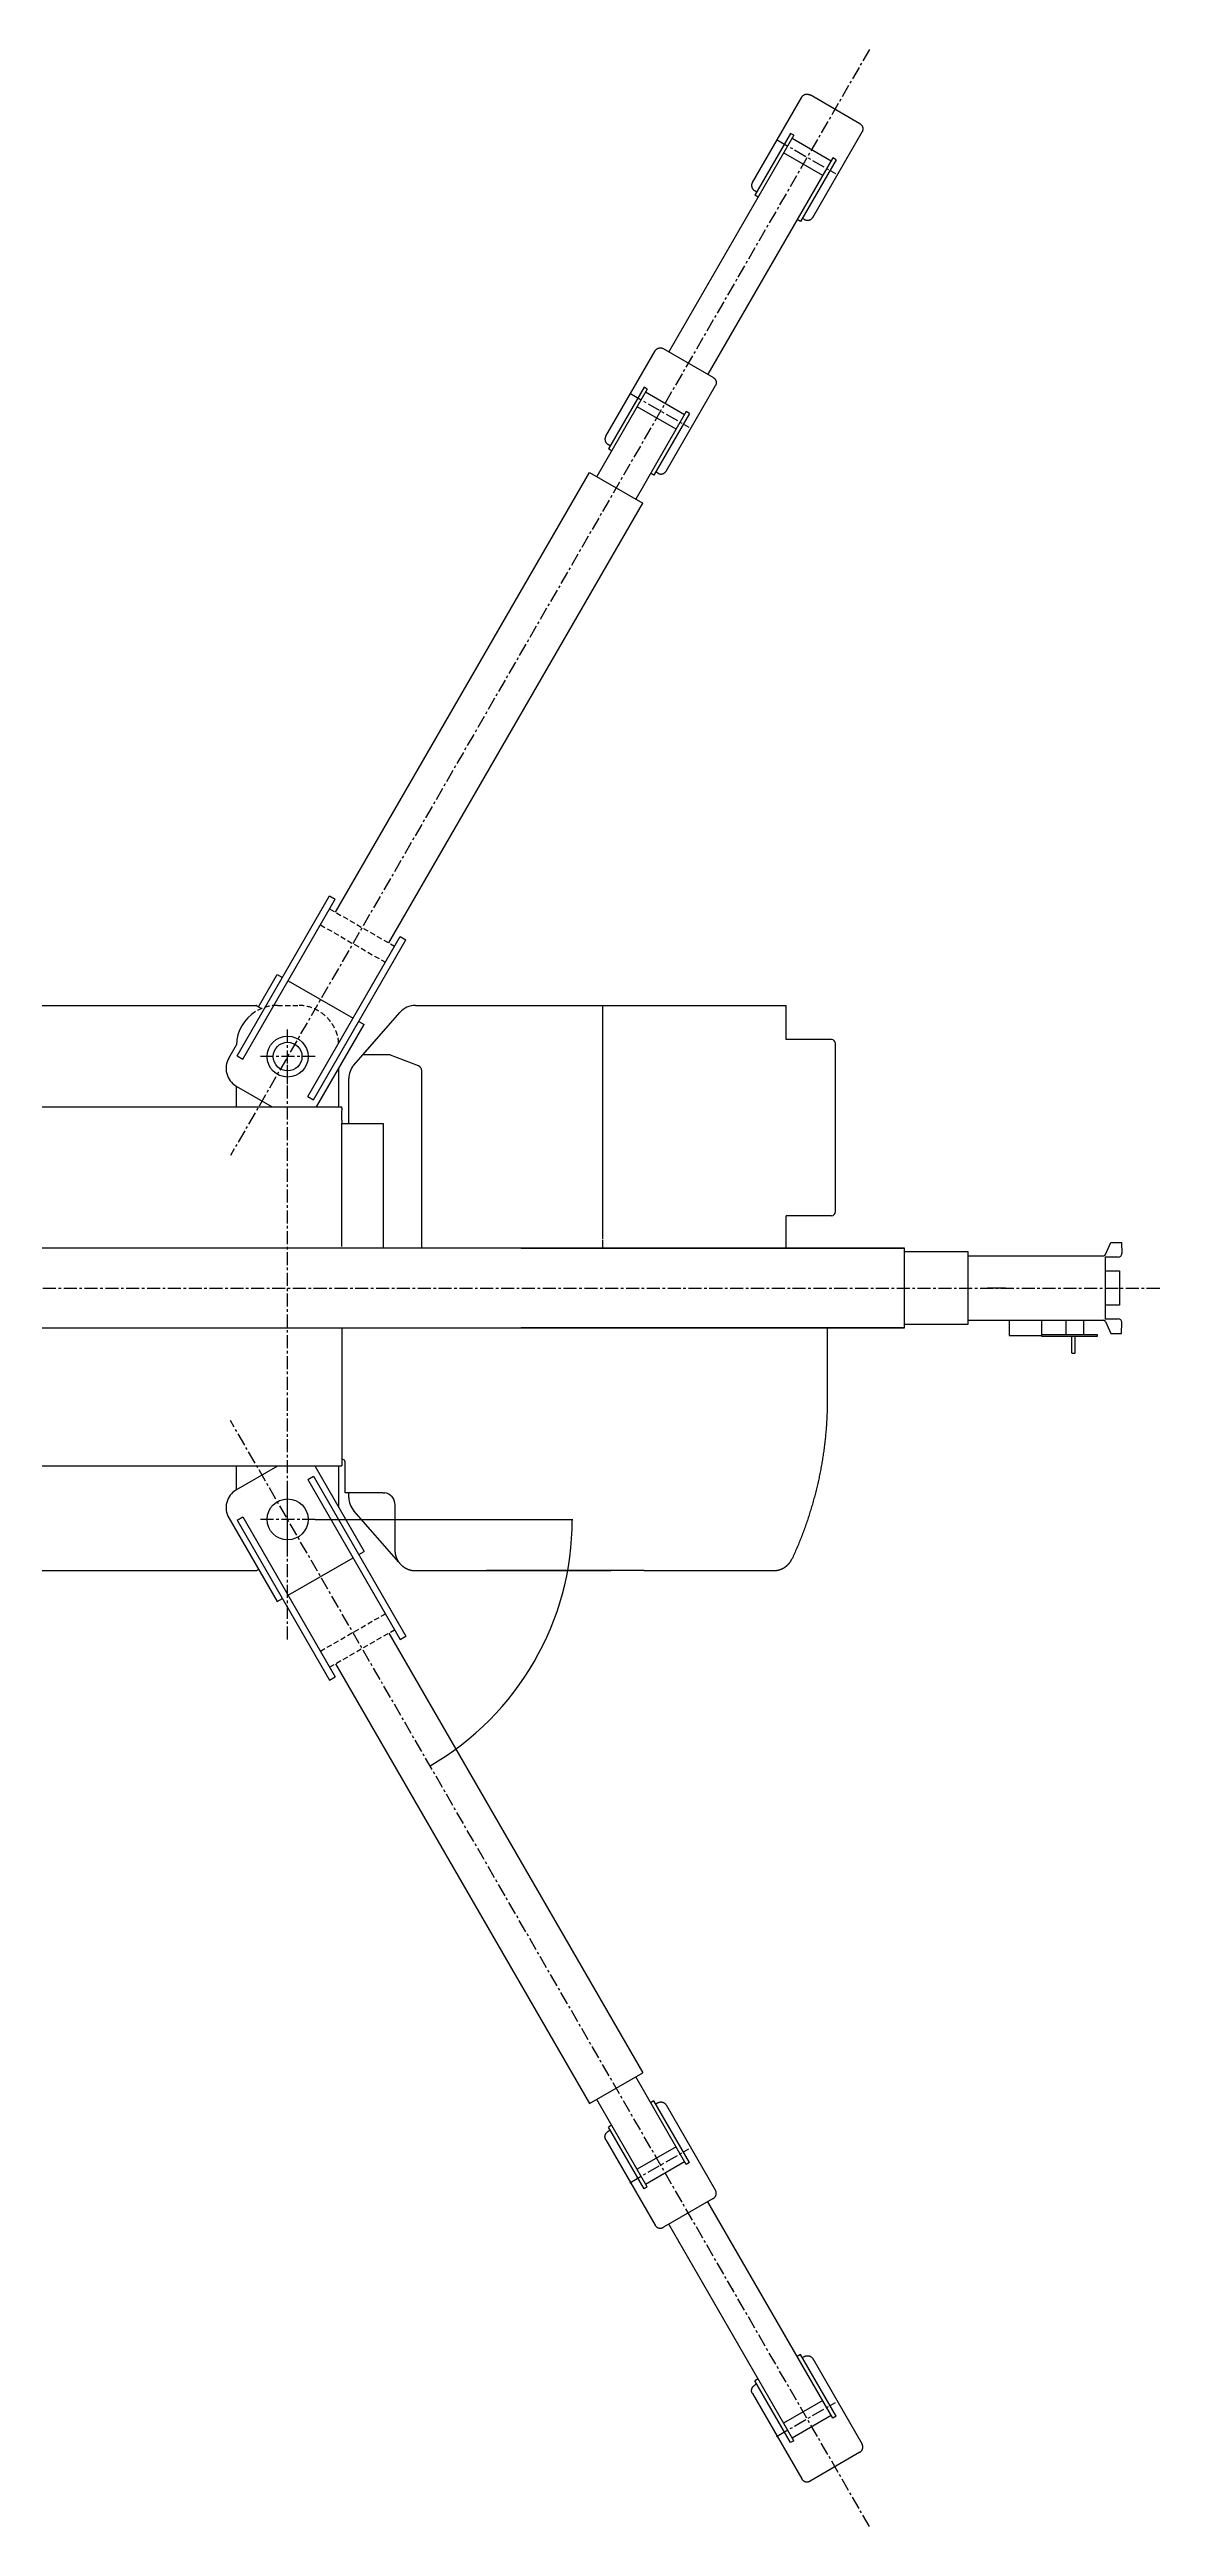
# Model space of a CAD drawing. Header units: millimetres. Extents: x 13669 to 217197, y -88248 to 24578.
# Drawn here: x 102955 to 105667, y -27390 to -21344 of the extents above; entities that cross this region are included whole.
import ezdxf

# ---------------------------------------------------------------- set-up
doc = ezdxf.new("R2010")
doc.units = ezdxf.units.MM
doc.linetypes.add('CENTER', pattern=[50.8, 31.75, -6.35, 6.35, -6.35])
doc.linetypes.add('DASHED', pattern=[19.05, 12.7, -6.35])
doc.layers.add('1', color=7, linetype='Continuous')
doc.styles.get("Standard").update_dxf_attribs({"font": 'arial.ttf'})
doc.dimstyles.new('DIMSTYLE24', dxfattribs={"dimtxt": 3.2, "dimasz": 1, "dimexe": 2.54, "dimexo": 0, "dimgap": 1.6, "dimtad": 1, "dimdec": 4, "dimzin": 0, "dimdsep": 46, "dimtxsty": 'Standard', "dimblk1": 'OPEN', "dimblk2": 'OPEN', "dimsah": 1, "dimcen": 0.09, "dimadec": 0, "dimazin": 0, "dimtfac": 1, "dimtdec": 4, "dimtmove": 0, "dimatfit": 3, "dimldrblk": 'OPEN', "dimfxl": 1, "dimtvp": 1, "dimtolj": 1, "dimtzin": 0, "dimarcsym": 0})

# ---------------------------------------------------------------- blocks, each defined once
blk = doc.blocks.new('_OPEN')
at = {"color": 0, "linetype": 'ByBlock'}
for q in [(-3.128, 0.562), (-3.128, -0.562), (-3, 0)]:
    blk.add_line((0, 0), q, dxfattribs=at)
blk = doc.blocks.new('*D274')
at = {"layer": '1', "color": 0, "linetype": 'Continuous', "lineweight": -2, "transparency": 16777216}
blk.add_line((103602.9, -24931.8), (104231.1, -24931.8), dxfattribs=at)
blk.add_arc((103535.3, -24931.8), 694.5, 300.04125, 359.95875, dxfattribs=at)
at = {"layer": 'Defpoints', "color": 0, "linetype": 'Continuous', "transparency": 16777216}
for p in [(103395.9, -24690.3), (103467.8, -24931.8), (103602.9, -24931.8), (104067.4, -25378.2), (104954.6, -27390.1)]:
    blk.add_point(p, dxfattribs=at)
at = {"layer": '1', "color": 0, "linetype": 'Continuous', "lineweight": -2, "transparency": 16777216, "xscale": 0.5, "yscale": 0.5, "zscale": 0.5}
for p, rotation in [((104229.8, -24931.8), 89.9793752734083), ((103882.6, -25533.3), 210.0206245495267)]:
    blk.add_blockref('_OPEN', p, dxfattribs=dict(at, rotation=rotation))
at = {"layer": '1', "color": 0, "linetype": 'Continuous', "transparency": 16777216, "insert": (104135.4, -25278.2), "char_height": 1.6, "attachment_point": 5, "rotation": 60}
blk.add_mtext('\\A1;60°', dxfattribs=at)
blk = doc.blocks.new('*D284')
at = {"layer": '1', "color": 0, "linetype": 'Continuous', "lineweight": -2, "transparency": 16777216}
blk.add_line((100449.3, -24366.8), (99920.2, -24366.8), dxfattribs=at)
blk.add_arc((101158.5, -24366.8), 1237, 180.02316, 230.04628, dxfattribs=at)
at = {"layer": 'Defpoints', "color": 0, "linetype": 'Continuous', "transparency": 16777216}
for p in [(100449.3, -24366.8), (105666.9, -24366.8), (99973.6, -24722.1), (100772.1, -24828.4), (98922.2, -27038.5)]:
    blk.add_point(p, dxfattribs=at)
at = {"layer": '1', "color": 0, "linetype": 'Continuous', "lineweight": -2, "transparency": 16777216, "xscale": 0.5, "yscale": 0.5, "zscale": 0.5}
for p, rotation in [((99921.4, -24366.8), 90.0115791850979), ((100364.5, -25315.4), 320.0578570738581)]:
    blk.add_blockref('_OPEN', p, dxfattribs=dict(at, rotation=rotation))
at = {"layer": '1', "color": 0, "linetype": 'Continuous', "transparency": 16777216, "insert": (100088.6, -24984.6), "char_height": 1.6, "attachment_point": 5, "rotation": 300.00577}
blk.add_mtext('\\A1;50°', dxfattribs=at)
blk = doc.blocks.new('*D285')
at = {"layer": '1', "color": 0, "linetype": 'Continuous', "lineweight": -2, "transparency": 16777216}
blk.add_line((100449.3, -24366.8), (99920, -24366.8), dxfattribs=at)
blk.add_arc((101158.5, -24366.8), 1237.2, 129.95377, 179.97684, dxfattribs=at)
at = {"layer": 'Defpoints', "color": 0, "linetype": 'Continuous', "transparency": 16777216}
for p in [(98922.2, -21695.1), (100125.4, -23686.1), (100772.1, -23905.2), (100449.3, -24366.8), (105666.9, -24366.8)]:
    blk.add_point(p, dxfattribs=at)
at = {"layer": '1', "color": 0, "linetype": 'Continuous', "lineweight": -2, "transparency": 16777216, "xscale": 0.5, "yscale": 0.5, "zscale": 0.5}
for p, rotation in [((100364.4, -23418.1), 39.94219322364528), ((99921.3, -24366.8), 269.9884219844894)]:
    blk.add_blockref('_OPEN', p, dxfattribs=dict(at, rotation=rotation))
at = {"layer": '1', "color": 0, "linetype": 'Continuous', "transparency": 16777216, "insert": (99975.6, -23999), "char_height": 1.6, "attachment_point": 5, "rotation": 72.72645}
blk.add_mtext('\\A1;50°', dxfattribs=at)

msp = doc.modelspace()

# ---------------------------------------------------------------- linework, layer by layer
at = {"linetype": 'ByBlock'}
for p, q in [((104679.9197133, -21691.3418167), (104674.7236767, -21688.3418944)), ((104795.9673402, -21758.3417017), (104790.7709586, -21755.3415802)), ((104412.6166433, -22172.3241247), (104404.8223307, -22167.8241241)), ((104515.6736641, -22231.8241328), (104507.8793515, -22227.3241322)), ((104515.6736641, -26501.7778016), (104507.8793515, -26506.2778022)), ((104412.6166433, -26561.2778097), (104404.8223307, -26565.7778103)), ((104795.9673402, -26975.2602327), (104790.7709586, -26978.2603542)), ((104679.9197133, -27042.2601177), (104674.7236767, -27045.26004))]:
    msp.add_line(p, q, dxfattribs=at)
at = {"color": 3, "linetype": 'Continuous'}
for p, q in [((102200.2173353, -23924.3009123), (103667.3093917, -23924.3009123)), ((103667.3093917, -23928.1704165), (103667.3093917, -23924.3009123)), ((103667.3093917, -23928.1704165), (103667.3093917, -23933.1953272)), ((103667.3093917, -23952.2917043), (103667.3093917, -23934.3009041)), ((103667.3093917, -23957.2622257), (103667.3093917, -23952.2917043)), ((103667.3453929, -24464.3009804), (103667.3453929, -24801.3010347)), ((104851.8531612, -24464.3009804), (104851.8531612, -24636.8010442)), ((103670.3454143, -24785.817236), (103667.3453929, -24785.817236)), ((103675.345291, -24839.3727616), (103675.345291, -24789.404989)), ((102200.2533962, -24801.3010347), (103085.253506, -24801.3010347)), ((103085.253506, -24801.3010347), (103392.3452604, -24801.3010347)), ((103392.3452604, -24801.3010347), (103410.3453888, -24801.3010347)), ((103410.3453888, -24801.3010347), (103667.3453929, -24801.3010347)), ((103675.345291, -24866.8010347), (103675.345291, -24839.3727616)), ((103767.0913952, -24866.8010347), (103675.345291, -24866.8010347)), ((103806.4128231, -25035.7352239), (103697.2166223, -24910.9395318)), ((103767.0913952, -24866.7506091), (103767.0913952, -24866.5762953)), ((103767.0913952, -24866.8010347), (103767.0913952, -24866.7506091)), ((103797.4406539, -24961.8010761), (103797.4406539, -24896.3347229)), ((103797.0913707, -24966.801072), (103797.0913707, -25006.8010989)), ((103797.0913707, -24966.801072), (103797.2661315, -24966.801072)), ((103847.0960981, -25056.8010579), (104020.3453662, -25056.8010579)), ((104405.3454086, -25056.8010579), (104020.3453662, -25056.8010579)), ((104405.3454086, -25056.8010579), (104553.3535367, -25056.8010579)), ((104553.3535367, -25056.8010579), (104720.323097, -25056.8010579))]:
    msp.add_line(p, q, dxfattribs=at)
at = {"linetype": 'Continuous'}
msp.add_line((103684.8453877, -24878.0142804), (103684.8453877, -24866.8010347), dxfattribs=at)
at = {"color": 7, "linetype": 'Continuous'}
for points in [[(100675.1380752, -24464.3006054), (105040.3390754, -24464.3006054), (105040.3390754, -24269.301329), (100675.1380752, -24269.301329)], [(105040.3390754, -24454.9505401), (105195.5440728, -24454.9505401), (105195.5440728, -24278.6513943), (105040.3390754, -24278.6513943)]]:
    msp.add_lwpolyline(points, dxfattribs=at)
at = {"color": 3, "linetype": 'Continuous'}
for centre, radius, start, end in [((103670.3453857, -24790.8172292), 5.0000007, 0, 90), ((103734.8453944, -24878.0142804), 50.0000067, 180, 221.1859251657)]:
    msp.add_arc(centre, radius, start, end, dxfattribs=at)
for centre, major_axis, ratio, start_param, end_param in [((103772.0914379, -24866.5762842), (-5.0000007, 0), 0.0449554734, 5.9600334698, 6.2831853072), ((103767.4223586, -24896.3818104), (-18.4333665, -23.7303109), 0.9983836997, 2.2320049943, 3.6466253009), ((103797.2660452, -24961.8010744), (0, -5.0000007), 0.0349207695, 0, 1.5707963268)]:
    msp.add_ellipse(centre, major_axis=major_axis, ratio=ratio, start_param=start_param, end_param=end_param, dxfattribs=at)
for points, start_tangent, end_tangent in [([(103667.3093917, -23957.2622257), (103667.3093917, -23957.8105511), (103667.3093917, -23958.353126), (103667.3093917, -23958.8841999), (103667.3093917, -23959.3980221), (103667.3093917, -23959.8890044), (103667.3093917, -23960.3547175), (103667.3093917, -23960.7955998), (103667.3093917, -23961.2121941), (103667.3093917, -23961.6050433), (103667.3093917, -23961.9745829), (103667.3093917, -23962.3207419), (103667.3093917, -23962.6432997), (103667.3093917, -23962.9420357), (103667.3093917, -23963.21669), (103667.3093917, -23963.4660149), (103667.3093917, -23963.6877261), (103667.3093917, -23963.8794899), (103667.3093917, -23964.0389727), (103667.3093917, -23964.1649492), (103667.3093917, -23964.2623952), (103667.3093917, -23964.3384415), (103667.3093917, -23964.4002214), (103667.3093917, -23964.4548681)], (0, -0.3692307692), (-0.0000000002, -0.3692307692)), ([(103667.3093917, -23979.6248185), (103667.3093917, -23978.6547937), (103667.3093917, -23977.6950761), (103667.3093917, -23976.7559725), (103667.3093917, -23975.8477903), (103667.3093917, -23974.9788278), (103667.3093917, -23974.1486865), (103667.3093917, -23973.3546142), (103667.3093917, -23972.5938587), (103667.3093917, -23971.8641689), (103667.3093917, -23971.1656507), (103667.3093917, -23970.499102), (103667.3093917, -23969.8653209), (103667.3093917, -23969.2650907), (103667.3093917, -23968.6985486), (103667.3093917, -23968.1649555), (103667.3093917, -23967.6635103), (103667.3093917, -23967.1934116), (103667.3093917, -23966.7541678), (103667.3093917, -23966.3474392), (103667.3093917, -23965.9757989), (103667.3093917, -23965.6418235), (103667.3093917, -23965.3479506), (103667.3093917, -23965.0915402), (103667.3093917, -23964.8635354), (103667.3093917, -23964.6544675), (103667.3093917, -23964.4548681)], (0, 0.3692307692), (-0.0000000001, 0.3692307692)), ([(103667.3093917, -24018.8944499), (103667.3093917, -24017.4282634), (103667.3093917, -24015.9666202), (103667.3093917, -24014.5140637), (103667.3093917, -24013.0751218), (103667.3093917, -24011.6529116), (103667.3093917, -24010.2480314), (103667.3093917, -24008.8608188), (103667.3093917, -24007.4916492), (103667.3093917, -24006.1415928), (103667.3093917, -24004.8123304), (103667.3093917, -24003.5055632), (103667.3093917, -24002.2229102), (103667.3093917, -24000.9654377), (103667.3093917, -23999.7339844), (103667.3093917, -23998.5293887), (103667.3093917, -23997.352526), (103667.3093917, -23996.2043786), (103667.3093917, -23995.0859478), (103667.3093917, -23993.9982382), (103667.3093917, -23992.9423799), (103667.3093917, -23991.9196759), (103667.3093917, -23990.9314415), (103667.3093917, -23989.9789466), (103667.3093917, -23989.0629217), (103667.3093917, -23988.1837441), (103667.3093917, -23987.3417852), (103667.3093917, -23986.5375012), (103667.3093917, -23985.7717528), (103667.3093917, -23985.0455213), (103667.3093917, -23984.359786), (103667.3093917, -23983.7151679), (103667.3093917, -23983.1115107), (103667.3093917, -23982.5485564), (103667.3093917, -23982.026135), (103667.3093917, -23981.5461969), (103667.3093917, -23981.1128636), (103667.3093917, -23980.7303556), (103667.3093917, -23980.4015675), (103667.3093917, -23980.1176781), (103667.3093917, -23979.8637564), (103667.3093917, -23979.6248185)], (0, 0.3692307692), (0, 0.3692307692)), ([(103667.3093917, -24265.3009564), (103667.3093917, -24257.5359771), (103667.3093917, -24249.7741667), (103667.3093917, -24242.0158228), (103667.3093917, -24234.2606456), (103667.3093917, -24226.5083354), (103667.3093917, -24218.7585986), (103667.3093917, -24211.0114035), (103667.3093917, -24203.2670705), (103667.3093917, -24195.5259446), (103667.3093917, -24187.788371), (103667.3093917, -24180.0546842), (103667.3093917, -24172.3251115), (103667.3093917, -24164.5998172), (103667.3093917, -24156.8789648), (103667.3093917, -24149.162718), (103667.3093917, -24141.4512573), (103667.3093917, -24133.744828), (103667.3093917, -24126.0436904), (103667.3093917, -24118.3481053), (103667.3093917, -24110.6583152), (103667.3093917, -24102.9744183), (103667.3093917, -24095.2964415), (103667.3093917, -24087.624411), (103667.3093917, -24079.9583728), (103667.3093917, -24072.2987859), (103667.3093917, -24064.6465042), (103667.3093917, -24057.0023977), (103667.3093917, -24049.367327), (103667.3093917, -24041.7411441), (103667.3093917, -24034.1217871), (103667.3093917, -24026.5069809), (103667.3093917, -24018.8944499)], (0, 0.3692307692), (0, 0.3692307692)), ([(104851.8531661, -24636.8010036), (104851.7492897, -24650.7102702), (104851.4377724, -24664.616435), (104850.9187815, -24678.5164047), (104850.1924846, -24692.4070863), (104849.2590493, -24706.2853866), (104848.118643, -24720.1482126), (104846.7714332, -24733.992471), (104845.2176115, -24747.8150665), (104843.4575738, -24761.6129186), (104841.49182, -24775.3829698), (104839.3208506, -24789.122163), (104836.9451662, -24802.8274414), (104834.3652674, -24816.4957479), (104831.5816548, -24830.1240258), (104828.5948362, -24843.7092173), (104825.4054786, -24857.2482888), (104822.0144035, -24870.7382514), (104818.4224387, -24884.1761203), (104814.630412, -24897.5589104), (104810.6391512, -24910.8836368), (104806.449484, -24924.1473144), (104802.0622392, -24937.3469581), (104797.4783494, -24950.4796052), (104792.6989392, -24963.5423655), (104787.7251537, -24976.5323609), (104782.5581385, -24989.4467132), (104777.1990387, -25002.2825443), (104771.6489998, -25015.036976), (104765.909167, -25027.7071302)], (-0.0000014817, -0.3692307692), (-0.154869529, -0.3351817267)), ([(103767.3503178, -24866.504889), (103767.4792254, -24866.4923289), (103767.6119709, -24866.480181), (103767.7523923, -24866.4688571), (103767.9043273, -24866.4587694), (103768.0716141, -24866.45033), (103768.2578504, -24866.4439435), (103768.4633669, -24866.4399154), (103768.6861335, -24866.4384795), (103768.9240681, -24866.4398678), (103769.1750884, -24866.4443125), (103769.437115, -24866.4520461), (103769.7084146, -24866.4633476), (103769.9879312, -24866.4785871), (103770.2746876, -24866.4981455), (103770.5677062, -24866.5224034), (103770.8660097, -24866.5517416), (103771.1686078, -24866.5863167), (103771.4744434, -24866.6251085), (103771.7824373, -24866.6667116), (103772.0915103, -24866.7097203)], (0.3673854261, 0.0368688167), (0.3656042572, -0.0516225536)), ([(103797.0913707, -25006.8213644), (103797.1456661, -25008.3912509), (103797.2175212, -25009.9596067), (103797.3244957, -25011.5249013), (103797.4837444, -25013.0856028), (103797.7020854, -25014.6401473), (103797.975394, -25016.1869369), (103798.2990195, -25017.7243718), (103798.6690541, -25019.2508794), (103799.0849775, -25020.7650089), (103799.5472347, -25022.2653442), (103800.0562582, -25023.75047), (103800.611933, -25025.218993), (103801.2133946, -25026.6695505), (103801.8597244, -25028.1007821), (103802.5500614, -25029.5113042), (103803.283982, -25030.8995589), (103804.0612628, -25032.2639082), (103804.8816793, -25033.6027149), (103805.7446742, -25034.9145286), (103806.6489802, -25036.1982972), (103807.5932384, -25037.4530196), (103808.5761071, -25038.6776904), (103809.5964601, -25039.871245), (103810.6533216, -25041.0325779), (103811.7457182, -25042.1605829), (103812.8727014, -25043.2540911), (103814.0334065, -25044.3117194), (103815.2269867, -25045.3320387), (103816.4525821, -25046.3136359), (103817.7089903, -25047.2555137), (103818.9946425, -25048.157119), (103820.3079522, -25049.0179202), (103821.6473684, -25049.8373758), (103823.0115331, -25050.6148873), (103824.3991533, -25051.3498375), (103825.8089363, -25052.041605), (103827.2395987, -25052.6892764), (103828.6898726, -25053.2914607), (103830.1584914, -25053.8467226), (103831.6441617, -25054.3538128), (103833.145347, -25054.8131722), (103834.6603809, -25055.2261423), (103836.1875958, -25055.5940685), (103837.7253794, -25055.9166429), (103839.2722557, -25056.1894518), (103840.8267698, -25056.4074552), (103842.3874632, -25056.5663229), (103843.9528247, -25056.6734638), (103845.521299, -25056.7459296), (103847.0913297, -25056.8010579)], (0.0106932037, -0.3690758951), (0.3690694411, -0.0109136875)), ([(104720.4895132, -25056.8010579), (104720.788835, -25056.8001866), (104721.6388713, -25056.7878422), (104722.567389, -25056.7578767), (104723.4954898, -25056.7106403), (104724.4219799, -25056.6462206), (104725.3468498, -25056.5646514), (104726.2701321, -25056.4658566), (104727.1914929, -25056.3497037), (104728.1105973, -25056.2161845), (104729.0271145, -25056.0654293), (104729.9407137, -25055.8975757), (104730.8510642, -25055.7127612), (104731.7578355, -25055.5111234), (104732.6606973, -25055.2927996), (104733.5593402, -25055.0579093), (104734.4534808, -25054.8065508), (104735.3428372, -25054.5388207), (104736.2271278, -25054.2548157), (104737.1060706, -25053.9546323), (104737.9793834, -25053.6383668), (104738.8467601, -25053.3060891), (104739.7078586, -25052.9578294), (104740.5623336, -25052.5936148), (104741.4098403, -25052.2134724), (104742.2500333, -25051.8174292), (104743.0825683, -25051.4055134), (104743.9071386, -25050.9778328), (104744.7235026, -25050.5346308), (104745.5314251, -25050.0761641), (104746.3306707, -25049.6026894), (104747.121004, -25049.1144634), (104747.9021897, -25048.6117427), (104748.6739939, -25048.0947606), (104749.4361848, -25047.563707), (104750.188531, -25047.0187665), (104750.9308013, -25046.4601237), (104751.6627641, -25045.8879634), (104752.384188, -25045.3024702), (104753.0948008, -25044.7038095), (104753.7942373, -25044.0921027), (104754.4821199, -25043.4674656), (104755.1580707, -25042.8300134), (104755.8217119, -25042.1798619), (104756.472666, -25041.5171265), (104757.1106767, -25040.8420018), (104757.7357998, -25040.1548843), (104758.3481404, -25039.4562029), (104758.9478038, -25038.7463864), (104759.5348953, -25038.0258634), (104760.1095198, -25037.2950628), (104760.6715177, -25036.55428), (104761.2199567, -25035.8034216), (104761.7537644, -25035.0423238), (104762.2718686, -25034.2708225), (104762.7731967, -25033.488754), (104763.2566764, -25032.6959544), (104763.7220297, -25031.8926318), (104764.1717674, -25031.0803011), (104764.6090129, -25030.2607639), (104765.036889, -25029.4358219), (104765.4585189, -25028.6072767), (104765.8770258, -25027.7769299)], (0.3692307669, -0.0000415132), (0.1655443616, 0.3300400359))]:
    msp.add_spline(points, degree=3, dxfattribs=dict(at, start_tangent=start_tangent, end_tangent=end_tangent))
at = {"layer": '1', "color": 7, "linetype": 'CENTER'}
for p, q in [((104954.6189753, -21343.5484993), (103395.9058269, -24043.318886)), ((104728.1125968, -21563.2814394), (104871.5280216, -21646.0822319)), ((104370.5153802, -22182.6579884), (104513.930744, -22265.458903)), ((103535.3451006, -23869.338518), (103535.3451006, -23734.258887)), ((103602.8851641, -23801.7989504), (103467.8055331, -23801.7989504)), ((103535.3451006, -25225.0879839), (103535.3451006, -23801.7989504)), ((100449.251391, -24366.8009672), (105666.8721351, -24366.8009672)), ((100449.2629135, -24366.8009672), (105666.8635903, -24366.8009672)), ((104954.6189753, -27390.0534351), (103395.9058269, -24690.2830484)), ((103535.3451006, -24999.3390139), (103535.3451006, -24864.258887)), ((103602.8851641, -24931.7989504), (103467.8055331, -24931.7989504)), ((104370.5153802, -26550.943946), (104513.930744, -26468.1430314)), ((104728.1125968, -27170.320495), (104871.5280216, -27087.5197025))]:
    msp.add_line(p, q, dxfattribs=at)
at = {"layer": '1', "color": 7, "linetype": 'Continuous'}
for p, q in [((104668.974039, -21668.3000083), (104789.4921218, -21459.5565718)), ((104930.9669945, -21524.5148325), (104809.7234477, -21454.514823)), ((104770.2139209, -21552.9474536), (104465.1165273, -22081.3914782)), ((104762.4196083, -21548.447453), (104675.4196965, -21699.1360938)), ((104770.2139209, -21552.9474536), (104762.4196083, -21548.447453)), ((104766.2138963, -21559.8756973), (104861.4766423, -21614.8756587)), ((104816.1984242, -21753.3000199), (104936.716507, -21544.5565833)), ((104865.4766292, -21607.9474611), (104560.3799043, -22136.3917988)), ((104840.5739158, -21651.0805236), (104745.3110855, -21596.0805161)), ((104873.2709417, -21612.4474617), (104786.2708699, -21763.1359601)), ((104873.2709417, -21612.4474617), (104865.4766292, -21607.9474611)), ((104683.2138094, -21703.6360207), (104675.4196965, -21699.1360938)), ((104786.2708699, -21763.1359601), (104778.476757, -21758.6360332)), ((104311.3767613, -22287.6766795), (104431.8948441, -22078.9331208)), ((104573.3697779, -22143.8915037), (104452.1261701, -22073.8914942)), ((104412.6166433, -22172.3241247), (104289.2372235, -22386.0234827)), ((104404.8223307, -22167.8241241), (104317.8224189, -22318.5127649)), ((104408.6165764, -22179.252344), (104503.8794015, -22234.252351)), ((104458.6010856, -22372.676691), (104579.1191683, -22163.9331324)), ((104507.8793515, -22227.3241322), (104384.5002138, -22441.0235966)), ((104482.9766382, -22270.4570726), (104387.7138078, -22215.4570652)), ((104515.6736641, -22231.8241328), (104428.6735922, -22382.5126313)), ((104322.3224947, -22310.7183856), (104317.1262232, -22307.7183174)), ((104325.6165317, -22323.0126919), (104317.8224189, -22318.5127649)), ((104325.6165886, -22323.0125934), (104317.8224794, -22318.51266)), ((103652.1477864, -23449.4947751), (104271.9167549, -22376.0235053)), ((104271.9167549, -22376.0235053), (104401.8205811, -22451.0235155)), ((104428.6735922, -22382.5126313), (104420.8794794, -22378.0127043)), ((104428.6735998, -22382.5126182), (104420.8794907, -22378.0126848)), ((104438.3698282, -22377.7183318), (104433.1736446, -22374.7183144)), ((103782.0516129, -23524.4947847), (104401.8205811, -22451.0235155)), ((103412.247359, -23800.0144981), (103637.7519597, -23409.4290598)), ((103426.103768, -23808.0144993), (103651.6083687, -23417.4290609)), ((103637.7519597, -23409.4290598), (103651.6083687, -23417.4290609)), ((103584.5864365, -23899.5145146), (103810.0910486, -23508.9290733)), ((103598.4428456, -23907.5145157), (103823.9474348, -23516.9290744)), ((103810.0910486, -23508.9290733), (103823.9474348, -23516.9290744)), ((103464.0425626, -23680.306777), (103509.7569853, -23601.1228725)), ((103509.7569853, -23601.1228725), (103522.7473631, -23608.6228705)), ((103536.6037721, -23616.6228718), (103695.0864465, -23708.1228852)), ((100921.4909879, -23676.7987047), (103457.4930699, -23676.7987047)), ((100921.5008809, -23676.8035279), (103457.4933496, -23676.8035279)), ((103459.0656027, -23677.2435366), (103464.0390913, -23680.3042975)), ((103696.715353, -23822.6642866), (103809.4032036, -23693.8783845)), ((103718.653536, -23797.5891644), (103809.4047003, -23693.8734064)), ((103847.0319439, -23676.8035279), (104751.3404279, -23676.8035279)), ((103847.0339092, -23676.7987047), (104751.3454403, -23676.7987047)), ((104304.6423257, -24247.8014888), (104304.6423257, -23676.8035279)), ((104751.3404279, -23760.303298), (104751.3404279, -23676.8035279)), ((103606.0717266, -23924.3009123), (103721.9332411, -23723.6228891)), ((103708.942847, -23716.1228817), (103721.9332411, -23723.6228891)), ((104861.8345779, -23760.303298), (104751.3404279, -23760.303298)), ((103391.7569769, -23805.50488), (103410.4101249, -23773.1966803)), ((103412.247359, -23800.0144981), (103426.103768, -23808.0144993)), ((103782.5637432, -23797.8031588), (103718.4694435, -23797.8031588)), ((103854.7612353, -23824.7828987), (103786.5854083, -23798.550276)), ((104871.8351008, -24180.3017393), (104871.8351008, -23770.3034609)), ((103410.0582489, -23873.80616), (103497.5177337, -23924.3009123)), ((103410.3453508, -23924.3009123), (103410.3453508, -23873.9673485)), ((103660.3453464, -23924.3009123), (103660.3453464, -23830.2924922)), ((103684.3441077, -23965.8025354), (103684.3441077, -23855.589689)), ((103862.643526, -24269.301329), (103862.643526, -23836.2625361)), ((103584.5864365, -23899.5145146), (103598.4428456, -23907.5145157)), ((103769.6079913, -23965.8025354), (103667.3093917, -23965.8025354)), ((103769.6079913, -24269.301329), (103769.6079913, -23965.8025354)), ((104751.3404279, -24269.301329), (104751.3404279, -24190.3019022)), ((104861.8345779, -24190.3019022), (104751.3404279, -24190.3019022)), ((105040.3454986, -24269.2989219), (104105.3453715, -24269.2989219)), ((105040.3454986, -24269.2989372), (104105.3453715, -24269.2989372)), ((104304.5420061, -24269.301329), (104304.5420061, -24250.0013207)), ((104304.5420061, -24269.301329), (104304.5420061, -24250.0016807)), ((105195.5440728, -24288.0014596), (105526.022273, -24288.0014596)), ((105569.2263127, -24256.0016584), (105570.2326289, -24282.6693994)), ((105286.5886016, -24366.8009672), (105242.8383239, -24366.8009672)), ((105040.3454986, -24464.2989637), (104105.3453715, -24464.2989637)), ((105040.3454986, -24464.2989561), (104249.3009575, -24464.2989561)), ((105195.5440728, -24445.6004748), (105526.022273, -24445.6004748)), ((105433.9880146, -24445.6004748), (105433.9880146, -24480.6006249)), ((105476.6873361, -24445.6004748), (105476.6873361, -24480.6006249)), ((105569.2254727, -24477.600636), (105570.2326289, -24450.932535)), ((103410.0582489, -24859.7957744), (103511.3741198, -24801.3010347)), ((103410.3453508, -24859.6315441), (103410.3453888, -24801.3010347)), ((103584.5864365, -24834.0874198), (103598.4428456, -24826.0874187)), ((103584.5864365, -24834.0874198), (103810.0910486, -25224.6728611)), ((103598.4428456, -24826.0874187), (103823.9474348, -25216.67286)), ((103601.3914597, -24801.3010347), (103721.9332411, -25009.9790453)), ((103660.3453464, -24903.3054087), (103660.3453464, -24801.3010347)), ((103391.7569769, -24928.0970544), (103509.7569853, -25132.4790619)), ((103412.247359, -24933.5874363), (103426.103768, -24925.5874351)), ((103412.247359, -24933.5874363), (103637.7519597, -25324.1728746)), ((103426.103768, -24925.5874351), (103651.6083687, -25316.1728735)), ((103536.6037721, -25116.9790626), (103695.0864465, -25025.4790492)), ((103708.942847, -25017.4790527), (103721.9332411, -25009.9790453)), ((100921.4909879, -25056.7987003), (103457.4930699, -25056.7987003)), ((103459.0656027, -25056.3538684), (103464.0390913, -25053.2931075)), ((103847.0334895, -25056.8010603), (104323.8453939, -25056.8369403)), ((103509.7569853, -25132.4790619), (103522.7473631, -25124.9790639)), ((103782.0516129, -25209.1071497), (104401.8205811, -26282.5784189)), ((103810.0910486, -25224.6728611), (103823.9474348, -25216.67286)), ((103637.7519597, -25324.1728746), (103651.6083687, -25316.1728735)), ((103652.1477864, -25284.1071593), (104271.9167549, -26357.5784291)), ((104271.9167549, -26357.5784291), (104401.8205811, -26282.5784189)), ((104507.8793515, -26506.2778022), (104384.5002138, -26292.5783378)), ((104412.6166433, -26561.2778097), (104289.2372235, -26347.5784517)), ((104428.6735922, -26351.0893031), (104420.8794794, -26355.5892301)), ((104428.6735998, -26351.0893162), (104420.8794907, -26355.5892496)), ((104515.6736641, -26501.7778016), (104428.6735922, -26351.0893031)), ((104438.3698282, -26355.8836026), (104433.1736446, -26358.88362)), ((104458.6010856, -26360.9252434), (104579.1191683, -26569.668802)), ((104322.3224947, -26422.8835488), (104317.1262232, -26425.883617)), ((104325.6165317, -26410.5892425), (104317.8224189, -26415.0891695)), ((104404.8223307, -26565.7778103), (104317.8224189, -26415.0891695)), ((104325.6165886, -26410.589341), (104317.8224794, -26415.0892744)), ((104311.3767613, -26445.9252549), (104431.8948441, -26654.6688136)), ((104482.9766382, -26463.1448618), (104387.7138078, -26518.1448692)), ((104408.6165764, -26554.3495904), (104503.8794015, -26499.3495834)), ((104573.3697779, -26589.7104307), (104452.1261701, -26659.7104402)), ((104865.4766292, -27125.6544733), (104560.3799043, -26597.2101356)), ((104770.2139209, -27180.6544808), (104465.1165273, -26652.2104562)), ((104786.2708699, -26970.4659743), (104778.476757, -26974.9659012)), ((104873.2709417, -27121.1544727), (104786.2708699, -26970.4659743)), ((104816.1984242, -26980.3019145), (104936.716507, -27189.0453511)), ((104668.974039, -27065.3019261), (104789.4921218, -27274.0453626)), ((104683.2138094, -27029.9659137), (104675.4196965, -27034.4658406)), ((104762.4196083, -27185.1544814), (104675.4196965, -27034.4658406)), ((104840.5739158, -27082.5214108), (104745.3110855, -27137.5214183)), ((104766.2138963, -27173.7262371), (104861.4766423, -27118.7262757)), ((104873.2709417, -27121.1544727), (104865.4766292, -27125.6544733)), ((104770.2139209, -27180.6544808), (104762.4196083, -27185.1544814)), ((104930.9669945, -27209.0871019), (104809.7234477, -27279.0871114))]:
    msp.add_line(p, q, dxfattribs=at)
at = {"layer": '1', "color": 7, "linetype": 'DASHED'}
for p, q in [((103637.8583619, -23441.244772), (103796.3410388, -23532.7447886)), ((103615.3583612, -23480.2159177), (103773.8410434, -23571.7159235)), ((103464.0425626, -23680.306777), (103471.2650062, -23684.7511288)), ((103510.3452499, -23676.7987047), (103560.3454473, -23676.7987047)), ((103660.3453464, -24903.305686), (103660.3453464, -24903.3054087)), ((103615.3583612, -25253.3860167), (103773.8410434, -25161.8860109)), ((103637.8583619, -25292.3571624), (103796.3410388, -25200.8571458))]:
    msp.add_line(p, q, dxfattribs=at)
at = {"layer": '1', "color": 7, "linetype": 'Continuous'}
for points in [[(104789.4886792, -21459.5626753, -0.0245486221), (104790.2613112, -21458.3688956, -0.0245486221), (104791.1516068, -21457.2588418, -0.0245486221), (104792.150992, -21456.2432043, -0.0245486221), (104793.2498422, -21455.3317642, -0.0245486221), (104794.4375748, -21454.5332992, -0.0245486221), (104795.7027513, -21453.855499, -0.0245486221), (104797.0331874, -21453.3048911, -0.0245486221), (104798.4160702, -21452.8867781, -0.0245486221), (104799.8380819, -21452.6051869, -0.0245486221), (104801.2855277, -21452.4628291, -0.0245486221), (104802.7444678, -21452.4610759, -0.0245486221), (104804.2008519, -21452.5999441, -0.0245486221), (104805.6406543, -21452.8780963, -0.0245486221), (104807.0500088, -21453.2928537, -0.0245486221), (104808.4153426, -21453.8402221, -0.0245486221), (104809.7235068, -21454.5149299, 1)], [(104930.9670535, -21524.5149394, -0.0245486221), (104932.2054497, -21525.3104889, -0.0245486221), (104933.3621515, -21526.2192185, -0.0245486221), (104934.4260192, -21527.2323765, -0.0245486221), (104935.3868073, -21528.3402059, -0.0245486221), (104936.2352627, -21529.5320375, -0.0245486221), (104936.9632144, -21530.7963933, -0.0245486221), (104937.5636519, -21532.121097, -0.0245486221), (104938.0307926, -21533.4933908, -0.0245486221), (104938.3601376, -21534.900059, -0.0245486221), (104938.5485152, -21536.3275544, -0.0245486221), (104938.5941112, -21537.7621295, -0.0245486221), (104938.4964865, -21539.1899686, -0.0245486221), (104938.2565814, -21540.5973208, -0.0245486221), (104937.8767061, -21541.9706325, -0.0245486221), (104937.3605191, -21543.2966781, -0.0245486221), (104936.7129916, -21544.5626868, 1)], [(104668.9777089, -21668.2941555, 0.0245486221), (104668.3301833, -21669.5601653, 0.0245486221), (104667.8139983, -21670.8862115, 0.0245486221), (104667.434125, -21672.2595238, 0.0245486221), (104667.1942219, -21673.6668764, 0.0245486221), (104667.0965994, -21675.0947156, 0.0245486221), (104667.1421975, -21676.5292907, 0.0245486221), (104667.3305773, -21677.9567858, 0.0245486221), (104667.6599244, -21679.3634535, 0.0245486221), (104668.127067, -21680.7357467, 0.0245486221), (104668.7275065, -21682.0604494, 0.0245486221), (104669.4554601, -21683.3248042, 0.0245486221), (104670.3039173, -21684.5166345, 0.0245486221), (104671.2647069, -21685.6244624, 0.0245486221), (104672.3285762, -21686.6376189, 0.0245486221), (104673.4852793, -21687.5463468, 0.0245486221), (104674.7236767, -21688.3418944, -1)], [(104795.9673402, -21758.3417017, 0.0245486221), (104797.2755054, -21759.0164075, 0.0245486221), (104798.64084, -21759.5637739, 0.0245486221), (104800.0501951, -21759.9785292, 0.0245486221), (104801.4899979, -21760.2566793, 0.0245486221), (104802.9463822, -21760.3955453, 0.0245486221), (104804.4053224, -21760.3937899, 0.0245486221), (104805.8527679, -21760.25143, 0.0245486221), (104807.2747792, -21759.9698367, 0.0245486221), (104808.6576614, -21759.5517217, 0.0245486221), (104809.9880967, -21759.0011118, 0.0245486221), (104811.2532722, -21758.3233097, 0.0245486221), (104812.4410036, -21757.524843, 0.0245486221), (104813.5398524, -21756.6134012, 0.0245486221), (104814.5392361, -21755.5977622, 0.0245486221), (104815.4295301, -21754.4877071, 0.0245486221), (104816.2021604, -21753.2939263, -1)], [(104431.8913405, -22078.9392243, -0.0245486221), (104432.6639725, -22077.7454447, -0.0245486221), (104433.5542681, -22076.6353909, -0.0245486221), (104434.5536533, -22075.6197533, -0.0245486221), (104435.6525035, -22074.7083133, -0.0245486221), (104436.8402361, -22073.9098483, -0.0245486221), (104438.1054126, -22073.232048, -0.0245486221), (104439.4358487, -22072.6814401, -0.0245486221), (104440.8187316, -22072.2633272, -0.0245486221), (104442.2407432, -22071.9817359, -0.0245486221), (104443.688189, -22071.8393782, -0.0245486221), (104445.1471291, -22071.837625, -0.0245486221), (104446.6035133, -22071.9764931, -0.0245486221), (104448.0433157, -22072.2546453, -0.0245486221), (104449.4526702, -22072.6694028, -0.0245486221), (104450.8180039, -22073.2167711, -0.0245486221), (104452.1261681, -22073.891479, 1)], [(104573.3697149, -22143.8914885, -0.0245486221), (104574.608111, -22144.687038, -0.0245486221), (104575.7648128, -22145.5957675, -0.0245486221), (104576.8286806, -22146.6089256, -0.0245486221), (104577.7894686, -22147.7167549, -0.0245486221), (104578.637924, -22148.9085865, -0.0245486221), (104579.3658758, -22150.1729424, -0.0245486221), (104579.9663132, -22151.497646, -0.0245486221), (104580.4334539, -22152.8699399, -0.0245486221), (104580.7627989, -22154.276608, -0.0245486221), (104580.9511765, -22155.7041034, -0.0245486221), (104580.9967726, -22157.1386785, -0.0245486221), (104580.8991479, -22158.5665176, -0.0245486221), (104580.6592427, -22159.9738699, -0.0245486221), (104580.2793674, -22161.3471816, -0.0245486221), (104579.7631804, -22162.6732271, -0.0245486221), (104579.1156529, -22163.9392359, 1)], [(104311.3802668, -22287.670577, 0.0245486221), (104310.7327396, -22288.9365859, 0.0245486221), (104310.2165529, -22290.2626316, 0.0245486221), (104309.8366779, -22291.6359434, 0.0245486221), (104309.596773, -22293.0432956, 0.0245486221), (104309.4991486, -22294.4711348, 0.0245486221), (104309.5447449, -22295.9057099, 0.0245486221), (104309.7331228, -22297.3332053, 0.0245486221), (104310.0624681, -22298.7398733, 0.0245486221), (104310.5296091, -22300.1121671, 0.0245486221), (104311.1300468, -22301.4368706, 0.0245486221), (104311.8579988, -22302.7012263, 0.0245486221), (104312.7064545, -22303.8930577, 0.0245486221), (104313.6672428, -22305.0008869, 0.0245486221), (104314.7311107, -22306.0140447, 0.0245486221), (104315.8878127, -22306.922774, 0.0245486221), (104317.126209, -22307.7183233, -1)], [(104438.3697835, -22377.7182848, 0.0245486221), (104439.6779478, -22378.3929923, 0.0245486221), (104441.0432817, -22378.9403604, 0.0245486221), (104442.4526363, -22379.3551176, 0.0245486221), (104443.8924387, -22379.6332695, 0.0245486221), (104445.3488229, -22379.7721373, 0.0245486221), (104446.807763, -22379.7703838, 0.0245486221), (104448.2552088, -22379.6280257, 0.0245486221), (104449.6772204, -22379.3464342, 0.0245486221), (104451.0601031, -22378.928321, 0.0245486221), (104452.3905391, -22378.3777128, 0.0245486221), (104453.6557155, -22377.6999123, 0.0245486221), (104454.8434479, -22376.9014471, 0.0245486221), (104455.9422979, -22375.9900067, 0.0245486221), (104456.9416829, -22374.974369, 0.0245486221), (104457.8319783, -22373.864315, 0.0245486221), (104458.60461, -22372.6705352, -1)], [(104438.3697835, -26355.8836496, -0.0245486221), (104439.6779478, -26355.2089421, -0.0245486221), (104441.0432817, -26354.661574, -0.0245486221), (104442.4526363, -26354.2468168, -0.0245486221), (104443.8924387, -26353.9686649, -0.0245486221), (104445.3488229, -26353.8297971, -0.0245486221), (104446.807763, -26353.8315506, -0.0245486221), (104448.2552088, -26353.9739087, -0.0245486221), (104449.6772204, -26354.2555002, -0.0245486221), (104451.0601031, -26354.6736134, -0.0245486221), (104452.3905391, -26355.2242216, -0.0245486221), (104453.6557155, -26355.9020221, -0.0245486221), (104454.8434479, -26356.7004873, -0.0245486221), (104455.9422979, -26357.6119277, -0.0245486221), (104456.9416829, -26358.6275654, -0.0245486221), (104457.8319783, -26359.7376194, -0.0245486221), (104458.60461, -26360.9313992, 1)], [(104311.3802668, -26445.9313574, -0.0245486221), (104310.7327396, -26444.6653485, -0.0245486221), (104310.2165529, -26443.3393028, -0.0245486221), (104309.8366779, -26441.965991, -0.0245486221), (104309.596773, -26440.5586387, -0.0245486221), (104309.4991486, -26439.1307996, -0.0245486221), (104309.5447449, -26437.6962245, -0.0245486221), (104309.7331228, -26436.2687291, -0.0245486221), (104310.0624681, -26434.8620611, -0.0245486221), (104310.5296091, -26433.4897673, -0.0245486221), (104311.1300468, -26432.1650638, -0.0245486221), (104311.8579988, -26430.9007081, -0.0245486221), (104312.7064545, -26429.7088767, -0.0245486221), (104313.6672428, -26428.6010475, -0.0245486221), (104314.7311107, -26427.5878897, -0.0245486221), (104315.8878127, -26426.6791604, -0.0245486221), (104317.126209, -26425.8836111, 1)], [(104573.3697149, -26589.7104459, 0.0245486221), (104574.608111, -26588.9148964, 0.0245486221), (104575.7648128, -26588.0061669, 0.0245486221), (104576.8286806, -26586.9930088, 0.0245486221), (104577.7894686, -26585.8851795, 0.0245486221), (104578.637924, -26584.6933479, 0.0245486221), (104579.3658758, -26583.428992, 0.0245486221), (104579.9663132, -26582.1042884, 0.0245486221), (104580.4334539, -26580.7319945, 0.0245486221), (104580.7627989, -26579.3253264, 0.0245486221), (104580.9511765, -26577.897831, 0.0245486221), (104580.9967726, -26576.4632559, 0.0245486221), (104580.8991479, -26575.0354168, 0.0245486221), (104580.6592427, -26573.6280645, 0.0245486221), (104580.2793674, -26572.2547528, 0.0245486221), (104579.7631804, -26570.9287073, 0.0245486221), (104579.1156529, -26569.6626985, -1)], [(104431.8913405, -26654.6627101, 0.0245486221), (104432.6639725, -26655.8564897, 0.0245486221), (104433.5542681, -26656.9665435, 0.0245486221), (104434.5536533, -26657.9821811, 0.0245486221), (104435.6525035, -26658.8936211, 0.0245486221), (104436.8402361, -26659.6920861, 0.0245486221), (104438.1054126, -26660.3698864, 0.0245486221), (104439.4358487, -26660.9204943, 0.0245486221), (104440.8187316, -26661.3386072, 0.0245486221), (104442.2407432, -26661.6201985, 0.0245486221), (104443.688189, -26661.7625562, 0.0245486221), (104445.1471291, -26661.7643094, 0.0245486221), (104446.6035133, -26661.6254413, 0.0245486221), (104448.0433157, -26661.3472891, 0.0245486221), (104449.4526702, -26660.9325316, 0.0245486221), (104450.8180039, -26660.3851633, 0.0245486221), (104452.1261681, -26659.7104554, -1)], [(104795.9673402, -26975.2602327, -0.0245486221), (104797.2755054, -26974.5855269, -0.0245486221), (104798.64084, -26974.0381605, -0.0245486221), (104800.0501951, -26973.6234052, -0.0245486221), (104801.4899979, -26973.3452551, -0.0245486221), (104802.9463822, -26973.2063891, -0.0245486221), (104804.4053224, -26973.2081445, -0.0245486221), (104805.8527679, -26973.3505044, -0.0245486221), (104807.2747792, -26973.6320977, -0.0245486221), (104808.6576614, -26974.0502127, -0.0245486221), (104809.9880967, -26974.6008226, -0.0245486221), (104811.2532722, -26975.2786247, -0.0245486221), (104812.4410036, -26976.0770914, -0.0245486221), (104813.5398524, -26976.9885332, -0.0245486221), (104814.5392361, -26978.0041722, -0.0245486221), (104815.4295301, -26979.1142273, -0.0245486221), (104816.2021604, -26980.3080081, 1)], [(104668.9777089, -27065.3077789, -0.0245486221), (104668.3301833, -27064.0417691, -0.0245486221), (104667.8139983, -27062.7157229, -0.0245486221), (104667.434125, -27061.3424106, -0.0245486221), (104667.1942219, -27059.935058, -0.0245486221), (104667.0965994, -27058.5072187, -0.0245486221), (104667.1421975, -27057.0726437, -0.0245486221), (104667.3305773, -27055.6451486, -0.0245486221), (104667.6599244, -27054.2384809, -0.0245486221), (104668.127067, -27052.8661877, -0.0245486221), (104668.7275065, -27051.541485, -0.0245486221), (104669.4554601, -27050.2771302, -0.0245486221), (104670.3039173, -27049.0852999, -0.0245486221), (104671.2647069, -27047.977472, -0.0245486221), (104672.3285762, -27046.9643155, -0.0245486221), (104673.4852793, -27046.0555876, -0.0245486221), (104674.7236767, -27045.26004, 1)], [(104930.9670535, -27209.086995, 0.0245486221), (104932.2054497, -27208.2914455, 0.0245486221), (104933.3621515, -27207.3827159, 0.0245486221), (104934.4260192, -27206.3695579, 0.0245486221), (104935.3868073, -27205.2617285, 0.0245486221), (104936.2352627, -27204.0698969, 0.0245486221), (104936.9632144, -27202.8055411, 0.0245486221), (104937.5636519, -27201.4808374, 0.0245486221), (104938.0307926, -27200.1085436, 0.0245486221), (104938.3601376, -27198.7018754, 0.0245486221), (104938.5485152, -27197.27438, 0.0245486221), (104938.5941112, -27195.8398049, 0.0245486221), (104938.4964865, -27194.4119658, 0.0245486221), (104938.2565814, -27193.0046136, 0.0245486221), (104937.8767061, -27191.6313019, 0.0245486221), (104937.3605191, -27190.3052563, 0.0245486221), (104936.7129916, -27189.0392476, -1)], [(104789.4886792, -27274.0392591, 0.0245486221), (104790.2613112, -27275.2330388, 0.0245486221), (104791.1516068, -27276.3430926, 0.0245486221), (104792.150992, -27277.3587301, 0.0245486221), (104793.2498422, -27278.2701702, 0.0245486221), (104794.4375748, -27279.0686352, 0.0245486221), (104795.7027513, -27279.7464354, 0.0245486221), (104797.0331874, -27280.2970433, 0.0245486221), (104798.4160702, -27280.7151562, 0.0245486221), (104799.8380819, -27280.9967475, 0.0245486221), (104801.2855277, -27281.1391052, 0.0245486221), (104802.7444678, -27281.1408585, 0.0245486221), (104804.2008519, -27281.0019903, 0.0245486221), (104805.6406543, -27280.7238381, 0.0245486221), (104807.0500088, -27280.3090807, 0.0245486221), (104808.4153426, -27279.7617123, 0.0245486221), (104809.7235068, -27279.0870045, -1)]]:
    msp.add_lwpolyline(points, format="xyb", dxfattribs=at)
for points in [[(104105.3429853, -24269.301329), (105040.3390754, -24269.301329), (104249.2978111, -24269.301329)], [(105561.4384616, -24291.8012455), (105529.7313392, -24291.8012455), (105529.7313392, -24441.8006889), (105561.4384616, -24441.8006889)], [(105530.603616, -24285.0032708), (105543.276649, -24256.0012984), (105569.2263127, -24256.0012984)], [(105529.7313392, -24324.8011231), (105564.3431708, -24324.8011231), (105564.3431708, -24408.8008113), (105563.1435352, -24408.8008113), (105529.7313392, -24408.8008113)], [(105295.8384072, -24445.6004748), (105295.8384072, -24482.6004175), (105375.3372722, -24482.6004175), (105375.3372722, -24445.6004748)], [(105375.3381122, -24480.6006249), (105510.3376112, -24480.6006249), (105510.3376112, -24485.1006082), (105375.3381122, -24485.1006082), (105375.3381122, -24482.6004175)], [(105447.8365632, -24485.2741275), (105447.8365632, -24524.7739009), (105448.8369994, -24525.7739772), (105455.8368135, -24525.7739772), (105456.8365298, -24524.7739009), (105456.8365298, -24485.2741275)], [(105530.603616, -24448.5986636), (105543.276649, -24477.600636), (105569.2263127, -24477.600636)]]:
    msp.add_lwpolyline(points, dxfattribs=at)
for centre, radius in [((103535.3451006, -23801.802984), 50.0000068), ((103535.3451006, -23801.802984), 49.9998124), ((103535.3451006, -23801.7989504), 35.0000048), ((103535.3451006, -24931.7989504), 50.0000068), ((103535.3451006, -24931.7989504), 49.9998124)]:
    msp.add_circle(centre, radius, dxfattribs=at)
for centre, radius, start, end in [((103510.3452499, -23776.7986037), 100.0000153, 122.0668549156, 177.9333151739), ((103457.4930699, -23679.7984686), 3.0000005, 58.3881545327, 90), ((103847.0319439, -23726.8036223), 49.9998124, 90, 138.8140700001), ((103847.0339092, -23726.7989021), 50.0000076, 90, 138.8141282928), ((104861.8345779, -23770.3034609), 9.9999626, 0, 90), ((103435.0582523, -23830.5048826), 50.0000068, 150.0000003328, 240.0000007162), ((103734.3443221, -23855.589689), 50.0002144, 138.8140279017, 180), ((103782.3593839, -23810.1031132), 12.2999544, 68.9537899999, 90), ((103850.3439316, -23836.2625361), 12.2999544, 0, 68.9537899999), ((104861.8345779, -24180.3017393), 9.9999626, 270, 0), ((105526.022273, -24283.0011982), 4.9999814, 270, 336.3941699999), ((105561.4384616, -24283.0011982), 8.7999675, 270, 2.1606299998), ((105526.022273, -24450.6007362), 4.9999814, 23.6058300001, 90), ((105561.4384616, -24450.6007362), 8.7999675, 357.8393700002, 90), ((103435.0582523, -24903.0970518), 50.0000068, 119.9999992838, 209.9999996672), ((103457.4930699, -25053.7989364), 3.0000005, 270, 301.6118454673)]:
    msp.add_arc(centre, radius, start, end, dxfattribs=at)
at = {"layer": '1', "color": 7, "linetype": 'DASHED'}
for centre, start, end in [((103510.3452499, -23776.7986037), 90, 122.0668549156), ((103560.3454473, -23776.7986037), 4.5620238057, 90)]:
    msp.add_arc(centre, 100.0000153, start, end, dxfattribs=at)
at = {"layer": '1', "color": 7, "linetype": 'Continuous'}
for p in [(104620.3452482, -21922.527582), (104435.345223, -22242.9570689), (103535.3451006, -23801.7989504), (103535.3451006, -23801.7989504), (103535.3451006, -23801.7989504), (103535.3451006, -23801.7989504), (104435.345223, -26490.6448655), (104620.3452482, -26811.0743524)]:
    msp.add_point(p, dxfattribs=at)

# ---------------------------------------------------------------- dimensions: what is measured, and where the dimension line sits
for base, line1, line2, override, picture, middle in [((100125.3969434, -23686.1320319), ((100449.2629135, -24366.8009672), (105666.8635903, -24366.8009672)), ((100772.1210872, -23905.2149572), (98922.1713575, -21695.1007932)), {"dimscale": 0.5, "dimdec": 0, "dimlfac": 65}, '*D285', (99977.1173897, -23999.4437047)), ((99973.5516789, -24722.0674753), ((100449.2629135, -24366.8009672), (105666.8635903, -24366.8009672)), ((100772.1210872, -24828.3829436), (98922.1713575, -27038.5011412)), {"dimscale": 0.5, "dimdec": 0, "dimlfac": 65}, '*D284', (100087.2341194, -24985.4302206)), ((104067.3656571, -25378.2172081), ((104954.6189753, -27390.0534351), (103395.9058269, -24690.2830484)), ((103602.8851641, -24931.7989504), (103467.8055331, -24931.7989504)), {"dimscale": 0.5}, '*D274', (104136.8027864, -25279.0507106))]:
    dim = msp.add_angular_dim_2l(base=base, line1=line1, line2=line2, dimstyle='DIMSTYLE24', override=override, dxfattribs=at)
    dim.commit()
    dim.dimension.update_dxf_attribs({"geometry": picture, "text_midpoint": middle, "dimtype": 162})

doc.saveas('drawing.dxf')
